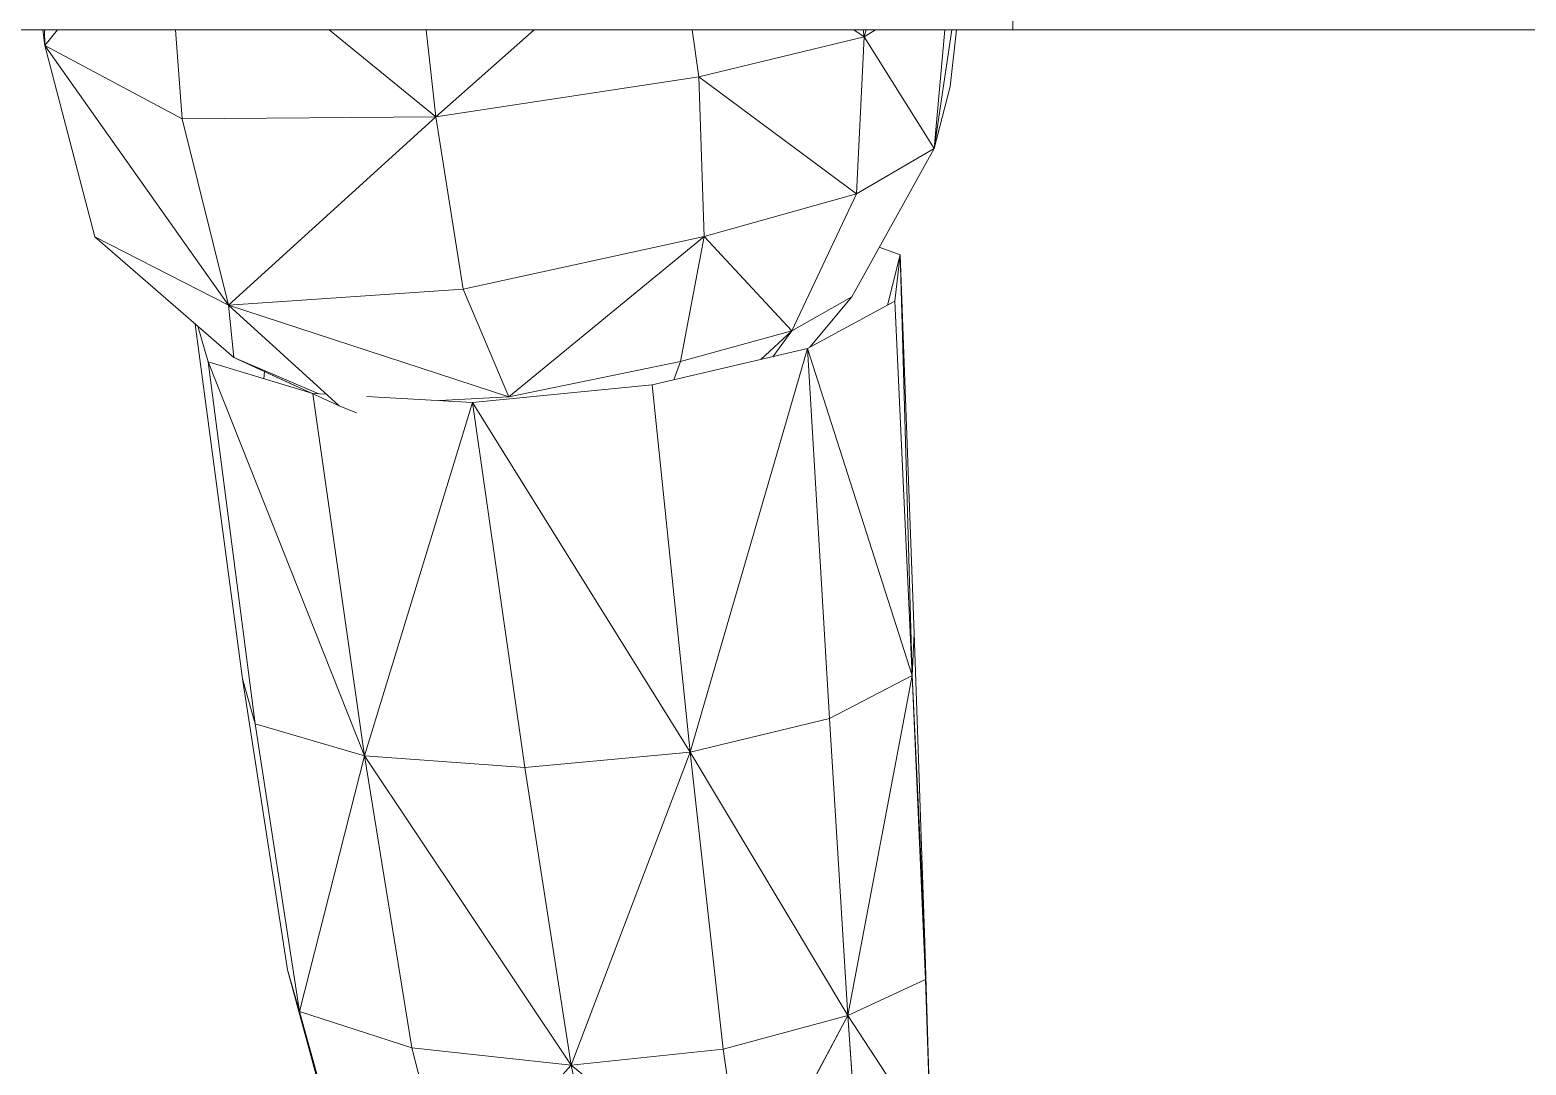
# Model space of a CAD drawing. Header units: centimetres. Extents: x -11896 to 2794, y -437 to 1921.
# Drawn here: x -11009.77 to -10980.17, y 421.27 to 441.76 of the extents above; entities that cross this region are included whole.
import ezdxf

# ---------------------------------------------------------------- set-up
doc = ezdxf.new("R2010")
doc.units = ezdxf.units.CM
doc.layers.add('A-GENM', color=7, linetype='Continuous', lineweight=9)
doc.layers.add('M-EQPM', color=7, linetype='Continuous', lineweight=9)

# ---------------------------------------------------------------- blocks, each defined once
blk = doc.blocks.new('EQ-01-001 - EQ-01-001_dwg_Agrupar_1590-1505092-Sección 2-1')
at = {"layer": 'M-EQPM', "color": 253, "true_color": 0x999999}
for p, q in [((-10990.321, 441.76), (-10990.321, 466.96)), ((-10963.357, 441.76), (-10990.321, 441.76))]:
    blk.add_line(p, q, dxfattribs=at)
blk = doc.blocks.new('EQ-01-001 - EQ-01-001_dwg_Agrupar_798-1505099-Sección 2-1')
blk.add_blockref('EQ-01-001 - EQ-01-001_dwg_Agrupar_1590-1505092-Sección 2-1', (0, 0))
blk = doc.blocks.new('EQ-01-001 - EQ-01-001_dwg_Agrupar_799-1505101-Sección 2-1')
at = {"layer": 'M-EQPM', "color": 253, "true_color": 0x999999}
blk.add_line((-11085.401, 441.76), (-10990.321, 441.76), dxfattribs=at)
blk = doc.blocks.new('EQ-01-001 - EQ-01-001_dwg_Agrupar_781-1505150-Sección 2-1')
for name in ['EQ-01-001 - EQ-01-001_dwg_Agrupar_798-1505099-Sección 2-1', 'EQ-01-001 - EQ-01-001_dwg_Agrupar_799-1505101-Sección 2-1']:
    blk.add_blockref(name, (0, 0))
blk = doc.blocks.new('EQ-01-001 - EQ-01-001_dwg-1504998-Sección 2-1')
blk.add_blockref('EQ-01-001 - EQ-01-001_dwg_Agrupar_781-1505150-Sección 2-1', (0, 0))
blk = doc.blocks.new('EQ-01-001 - EQ-01-001-1479796-Sección 2-1')
blk.add_blockref('EQ-01-001 - EQ-01-001_dwg-1504998-Sección 2-1', (0, 0))
blk = doc.blocks.new('EQ-01-002 - EQ-01-002_dwg_Group_9-1527182-Sección 2-1')
at = {"layer": 'A-GENM', "color": 1, "true_color": 0xff0000}
for p, q in [((-11009.475, 441.45), (-11009.516, 441.76)), ((-11009.475, 441.45), (-11009.485, 441.76)), ((-11009.475, 441.45), (-11009.484, 441.76)), ((-11009.475, 441.45), (-11009.226, 441.76)), ((-11009.475, 441.45), (-11009.226, 441.76)), ((-11009.226, 441.76), (-11009.475, 441.45)), ((-11006.758, 439.999), (-11006.893, 441.76)), ((-11006.758, 439.999), (-11006.893, 441.76)), ((-11003.849, 441.76), (-11001.74, 440.041)), ((-11001.933, 441.76), (-11001.74, 440.041)), ((-10999.791, 441.76), (-11001.74, 440.041)), ((-10999.791, 441.76), (-11001.74, 440.041)), ((-11001.74, 440.041), (-10999.791, 441.76)), ((-10996.67, 441.76), (-10996.537, 440.83)), ((-10993.467, 441.76), (-10993.265, 441.621)), ((-10993.467, 441.76), (-10993.265, 441.621)), ((-10993.265, 441.621), (-10993.467, 441.76)), ((-10993.286, 441.76), (-10993.265, 441.621)), ((-10993.265, 441.621), (-10993.286, 441.76)), ((-10993.286, 441.76), (-10993.265, 441.621)), ((-10993.224, 441.76), (-10993.265, 441.621)), ((-10993.042, 441.76), (-10993.265, 441.621)), ((-10993.265, 441.621), (-10993.042, 441.76)), ((-10993.265, 441.621), (-10993.224, 441.76)), ((-10993.042, 441.76), (-10993.265, 441.621)), ((-10993.224, 441.76), (-10993.265, 441.621)), ((-10991.878, 439.414), (-10991.666, 441.76)), ((-10991.878, 439.414), (-10991.527, 441.76)), ((-10991.56, 440.637), (-10991.434, 441.76)), ((-10991.56, 440.637), (-10991.434, 441.76)), ((-11009.475, 441.45), (-11008.489, 437.662)), ((-11009.475, 441.45), (-11005.842, 436.311)), ((-11009.475, 441.45), (-11006.758, 439.999)), ((-11009.475, 441.45), (-11005.842, 436.311)), ((-10993.265, 441.621), (-10996.537, 440.83)), ((-10993.265, 441.621), (-10996.537, 440.83)), ((-10996.537, 440.83), (-10993.265, 441.621)), ((-10993.265, 441.621), (-10993.412, 438.513)), ((-10991.878, 439.414), (-10993.265, 441.621)), ((-11001.74, 440.041), (-10996.537, 440.83)), ((-10996.537, 440.83), (-11001.74, 440.041)), ((-10993.412, 438.513), (-10996.537, 440.83)), ((-10996.43, 437.673), (-10996.537, 440.83)), ((-10991.878, 439.414), (-10991.56, 440.637)), ((-10991.878, 439.414), (-10991.56, 440.637)), ((-11006.758, 439.999), (-11001.74, 440.041)), ((-11006.758, 439.999), (-11001.74, 440.041)), ((-11005.842, 436.311), (-11006.758, 439.999)), ((-11005.842, 436.311), (-11006.758, 439.999)), ((-11006.758, 439.999), (-11005.842, 436.311)), ((-11005.842, 436.311), (-11001.74, 440.041)), ((-11001.74, 440.041), (-11001.198, 436.627)), ((-11001.74, 440.041), (-11001.198, 436.627)), ((-10991.878, 439.414), (-10993.508, 436.48)), ((-10993.508, 436.48), (-10991.878, 439.414)), ((-10991.878, 439.414), (-10993.412, 438.513)), ((-10993.412, 438.513), (-10996.43, 437.673)), ((-10993.412, 438.513), (-10994.693, 435.804)), ((-10993.412, 438.513), (-10994.693, 435.804)), ((-10994.693, 435.804), (-10993.412, 438.513)), ((-11008.489, 437.662), (-11005.74, 435.28)), ((-11005.842, 436.311), (-11008.489, 437.662)), ((-10996.43, 437.673), (-11001.198, 436.627)), ((-10996.43, 437.673), (-11001.198, 436.627)), ((-10996.43, 437.673), (-11000.297, 434.498)), ((-10996.43, 437.673), (-10996.901, 435.199)), ((-10996.901, 435.199), (-10996.43, 437.673)), ((-10996.43, 437.673), (-10994.693, 435.804)), ((-11005.842, 436.311), (-11001.198, 436.627)), ((-11001.198, 436.627), (-11000.297, 434.498)), ((-10994.693, 435.804), (-10993.508, 436.48)), ((-10994.338, 435.478), (-10993.508, 436.48)), ((-10993.508, 436.48), (-10994.338, 435.478)), ((-11005.842, 436.311), (-11000.297, 434.498)), ((-11005.842, 436.311), (-11003.654, 434.32)), ((-11005.842, 436.311), (-11005.74, 435.28)), ((-10996.901, 435.199), (-10994.693, 435.804)), ((-10996.901, 435.199), (-10994.693, 435.804)), ((-10995.307, 435.238), (-10994.693, 435.804)), ((-10995.307, 435.238), (-10994.693, 435.804)), ((-10994.693, 435.804), (-10995.307, 435.238)), ((-10995.069, 435.293), (-10994.693, 435.804)), ((-11004.056, 434.558), (-11005.74, 435.28)), ((-11004.477, 434.696), (-11005.74, 435.28)), ((-11003.654, 434.32), (-11005.74, 435.28)), ((-11000.297, 434.498), (-10996.901, 435.199)), ((-10997.03, 434.836), (-10996.901, 435.199)), ((-11000.297, 434.498), (-11001.665, 434.426)), ((-11001.665, 434.426), (-11000.297, 434.498)), ((-11000.297, 434.498), (-11001.665, 434.426)), ((-11003.309, 434.18), (-11003.654, 434.32))]:
    blk.add_line(p, q, dxfattribs=at)
at = {"layer": 'A-GENM'}
for p, q in [((-10992.55, 437.311), (-10992.964, 437.46)), ((-10992.55, 437.311), (-10992.964, 437.46)), ((-10992.804, 436.313), (-10992.55, 437.311)), ((-10992.55, 437.311), (-10992.654, 436.394)), ((-10992.654, 436.394), (-10992.55, 437.311)), ((-10992.272, 429.824), (-10992.55, 437.311)), ((-10992.55, 437.311), (-10992.314, 428.985)), ((-10994.384, 435.453), (-10992.654, 436.394)), ((-10992.314, 428.985), (-10992.654, 436.394)), ((-10992.314, 428.985), (-10992.654, 436.394)), ((-11005.567, 428.918), (-11006.5, 435.938)), ((-11006.5, 435.938), (-11005.567, 428.918)), ((-11006.247, 435.188), (-11006.449, 435.894)), ((-11006.449, 435.894), (-11006.247, 435.188)), ((-10997.46, 434.735), (-10994.384, 435.453)), ((-10997.46, 434.735), (-10994.384, 435.453)), ((-10996.709, 427.468), (-10994.384, 435.453)), ((-10994.384, 435.453), (-10993.949, 428.133)), ((-10994.384, 435.453), (-10992.314, 428.985)), ((-11006.247, 435.188), (-11004.175, 434.565)), ((-11003.151, 427.395), (-11006.247, 435.188)), ((-11005.315, 428.026), (-11006.247, 435.188)), ((-11006.247, 435.188), (-11004.175, 434.565)), ((-11005.132, 434.999), (-11005.142, 434.856)), ((-11005.142, 434.856), (-11005.132, 434.999)), ((-11005.132, 434.999), (-11005.142, 434.856)), ((-11001.014, 434.389), (-10997.46, 434.735)), ((-10996.709, 427.468), (-10997.46, 434.735)), ((-11004.175, 434.565), (-11003.907, 434.55)), ((-11004.175, 434.565), (-11003.907, 434.55)), ((-11003.151, 427.395), (-11004.174, 434.559)), ((-11003.151, 427.395), (-11001.014, 434.389)), ((-11003.11, 434.506), (-11001.014, 434.389)), ((-11001.014, 434.389), (-10999.98, 427.164)), ((-11001.014, 434.389), (-10996.709, 427.468)), ((-10992.272, 429.824), (-10992.314, 428.985)), ((-10992.314, 428.985), (-10992.272, 429.824)), ((-10992.062, 423.689), (-10992.272, 429.824)), ((-10992.272, 429.824), (-10992.062, 423.689)), ((-11004.675, 423.161), (-11005.567, 428.918)), ((-11005.315, 428.026), (-11005.567, 428.918)), ((-10993.949, 428.133), (-10992.314, 428.985)), ((-10993.587, 422.252), (-10992.314, 428.985)), ((-10992.062, 423.689), (-10992.314, 428.985)), ((-10992.314, 428.985), (-10992.051, 422.969)), ((-10996.709, 427.468), (-10993.949, 428.133)), ((-10993.949, 428.133), (-10993.587, 422.252)), ((-11004.438, 422.332), (-11005.315, 428.026)), ((-11003.151, 427.395), (-11005.315, 428.026)), ((-11005.315, 428.026), (-11003.151, 427.395)), ((-11004.438, 422.332), (-11005.315, 428.026)), ((-11004.438, 422.332), (-11003.151, 427.395)), ((-11004.438, 422.332), (-11003.151, 427.395)), ((-11003.151, 427.395), (-11002.212, 421.612)), ((-11003.151, 427.395), (-10999.98, 427.164)), ((-11003.151, 427.395), (-10999.063, 421.273)), ((-11003.151, 427.395), (-10999.063, 421.273)), ((-10999.98, 427.164), (-10996.709, 427.468)), ((-10996.709, 427.468), (-10999.98, 427.164)), ((-10999.98, 427.164), (-10996.709, 427.468)), ((-10999.063, 421.273), (-10996.709, 427.468)), ((-10996.709, 427.468), (-10999.063, 421.273)), ((-10996.709, 427.468), (-10996.056, 421.586)), ((-10996.709, 427.468), (-10993.587, 422.252)), ((-10999.98, 427.164), (-10999.063, 421.273)), ((-10999.98, 427.164), (-10999.063, 421.273)), ((-10999.063, 421.273), (-10999.98, 427.164)), ((-10992.062, 423.689), (-10991.943, 419.739)), ((-10992.062, 423.689), (-10992.051, 422.969)), ((-10992.062, 423.689), (-10991.943, 419.739)), ((-11003.929, 420.42), (-11004.675, 423.161)), ((-11004.438, 422.332), (-11004.675, 423.161)), ((-11003.672, 419.576), (-11004.675, 423.161)), ((-11004.438, 422.332), (-11004.675, 423.161)), ((-11004.675, 423.161), (-11004.438, 422.332)), ((-10993.587, 422.252), (-10992.051, 422.969)), ((-10992.051, 422.969), (-10991.943, 419.739)), ((-11004.438, 422.332), (-11002.212, 421.612)), ((-11004.438, 422.332), (-11003.672, 419.576)), ((-10996.056, 421.586), (-10993.587, 422.252)), ((-10993.587, 422.252), (-10995.602, 418.477)), ((-10993.587, 422.252), (-10993.373, 419.248)), ((-10993.587, 422.252), (-10991.943, 419.739)), ((-10991.943, 419.739), (-10993.587, 422.252)), ((-11002.212, 421.612), (-10999.063, 421.273)), ((-11002.212, 421.612), (-11001.444, 418.603)), ((-10999.063, 421.273), (-10996.056, 421.586)), ((-10996.056, 421.586), (-10995.602, 418.477)), ((-10999.063, 421.273), (-11001.444, 418.603)), ((-10999.063, 421.273), (-10998.377, 418.053)), ((-10999.063, 421.273), (-10995.602, 418.477))]:
    blk.add_line(p, q, dxfattribs=at)
at = {"layer": 'A-GENM', "color": 1, "true_color": 0xff0000, "flags": 128}
for points in [[(-11009.516, 441.76), (-11009.475, 441.45), (-11009.485, 441.76)], [(-11009.516, 441.76), (-11009.475, 441.45), (-11008.489, 437.662)], [(-11009.485, 441.76), (-11009.475, 441.45), (-11006.758, 439.999)], [(-11006.893, 441.76), (-11006.758, 439.999), (-11001.74, 440.041)], [(-11001.74, 440.041), (-10996.537, 440.83), (-10996.67, 441.76)], [(-11001.74, 440.041), (-11001.198, 436.627), (-10996.43, 437.673), (-10996.537, 440.83), (-10996.67, 441.76)], [(-10991.666, 441.76), (-10991.878, 439.414), (-10993.265, 441.621)], [(-10991.434, 441.76), (-10991.56, 440.637), (-10991.878, 439.414), (-10991.527, 441.76)], [(-10991.527, 441.76), (-10991.878, 439.414), (-10991.666, 441.76)], [(-11005.842, 436.311), (-11009.475, 441.45), (-11006.758, 439.999)], [(-11005.842, 436.311), (-11008.489, 437.662), (-11009.475, 441.45)], [(-10993.265, 441.621), (-10993.412, 438.513), (-10991.878, 439.414), (-10993.265, 441.621), (-10993.412, 438.513)], [(-10993.412, 438.513), (-10996.43, 437.673), (-10996.537, 440.83)], [(-11001.198, 436.627), (-11005.842, 436.311), (-11001.74, 440.041), (-11005.842, 436.311)], [(-10994.338, 435.478), (-10993.508, 436.48), (-10994.693, 435.804), (-10993.508, 436.48), (-10991.878, 439.414), (-10993.412, 438.513)], [(-10993.412, 438.513), (-10996.43, 437.673), (-10994.693, 435.804)], [(-11005.842, 436.311), (-11008.489, 437.662), (-11005.74, 435.28), (-11008.489, 437.662)], [(-10994.693, 435.804), (-10996.43, 437.673), (-10996.901, 435.199)], [(-11001.198, 436.627), (-11005.842, 436.311), (-11000.297, 434.498)], [(-11000.297, 434.498), (-11005.842, 436.311), (-11003.654, 434.32)], [(-11003.654, 434.32), (-11005.842, 436.311), (-11005.74, 435.28), (-11005.842, 436.311)], [(-10994.693, 435.804), (-10996.901, 435.199), (-10997.03, 434.836)], [(-10997.03, 434.836), (-10996.901, 435.199), (-11000.297, 434.498), (-10996.901, 435.199)]]:
    blk.add_lwpolyline(points, dxfattribs=at)
for points in [[(-11003.849, 441.76), (-11001.74, 440.041)], [(-11001.933, 441.76), (-11001.74, 440.041)], [(-10996.43, 437.673), (-11000.297, 434.498)], [(-11001.198, 436.627), (-11000.297, 434.498)], [(-10995.069, 435.293), (-10994.693, 435.804)], [(-11004.21, 434.576), (-11005.74, 435.28)]]:
    blk.add_lwpolyline(points, close=True, dxfattribs=at)
at = {"layer": 'A-GENM', "flags": 128}
for points in [[(-10992.804, 436.313), (-10992.55, 437.311)], [(-10992.314, 428.985), (-10992.55, 437.311)], [(-10999.98, 427.164), (-11001.014, 434.389)], [(-11003.929, 420.42), (-11004.675, 423.161)], [(-10995.602, 418.477), (-10993.587, 422.252)], [(-11001.444, 418.603), (-11002.212, 421.612)], [(-10995.602, 418.477), (-10999.063, 421.273), (-10995.602, 418.477), (-10996.056, 421.586)]]:
    blk.add_lwpolyline(points, close=True, dxfattribs=at)
for points in [[(-10992.272, 429.824), (-10992.55, 437.311), (-10992.272, 429.824), (-10992.314, 428.985)], [(-10994.384, 435.453), (-10992.654, 436.394), (-10992.314, 428.985), (-10994.384, 435.453), (-10992.314, 428.985), (-10993.949, 428.133)], [(-11005.315, 428.026), (-11006.247, 435.188), (-11005.315, 428.026), (-11005.567, 428.918), (-11006.5, 435.938)], [(-10993.949, 428.133), (-10994.384, 435.453), (-10993.949, 428.133), (-10996.709, 427.468), (-10994.384, 435.453), (-10996.709, 427.468), (-10997.46, 434.735)], [(-11004.174, 434.559), (-11003.151, 427.395), (-11006.247, 435.188)], [(-11006.247, 435.188), (-11003.151, 427.395), (-11005.315, 428.026)], [(-11003.11, 434.506), (-11001.014, 434.389), (-10997.46, 434.735), (-10996.709, 427.468), (-11001.014, 434.389), (-10996.709, 427.468)], [(-10999.98, 427.164), (-11003.151, 427.395), (-11001.014, 434.389), (-11003.151, 427.395), (-11004.174, 434.559)], [(-10992.051, 422.969), (-10991.943, 419.739), (-10992.062, 423.689), (-10992.272, 429.824)], [(-11005.315, 428.026), (-11005.567, 428.918), (-11004.675, 423.161), (-11005.567, 428.918)], [(-10993.949, 428.133), (-10992.314, 428.985), (-10993.587, 422.252), (-10992.314, 428.985), (-10992.051, 422.969), (-10993.587, 422.252), (-10996.056, 421.586)], [(-10992.062, 423.689), (-10992.051, 422.969), (-10992.314, 428.985), (-10992.062, 423.689), (-10992.314, 428.985)], [(-10996.056, 421.586), (-10996.709, 427.468), (-10993.587, 422.252), (-10996.709, 427.468), (-10993.949, 428.133), (-10993.587, 422.252), (-10993.949, 428.133)], [(-11003.151, 427.395), (-11002.212, 421.612), (-11004.438, 422.332), (-11005.315, 428.026)], [(-11003.151, 427.395), (-11004.438, 422.332), (-11003.672, 419.576), (-11004.438, 422.332), (-11002.212, 421.612), (-10999.063, 421.273)], [(-10999.063, 421.273), (-11002.212, 421.612), (-11003.151, 427.395)], [(-10999.063, 421.273), (-11003.151, 427.395), (-10999.98, 427.164)], [(-10999.063, 421.273), (-10996.709, 427.468), (-10996.056, 421.586)], [(-10992.062, 423.689), (-10992.051, 422.969), (-10993.587, 422.252), (-10993.373, 419.248)], [(-10993.587, 422.252), (-10991.943, 419.739), (-10992.051, 422.969)], [(-10995.602, 418.477), (-10993.373, 419.248), (-10993.587, 422.252), (-10996.056, 421.586)], [(-10996.056, 421.586), (-10999.063, 421.273), (-10998.377, 418.053), (-11001.444, 418.603)], [(-10996.056, 421.586), (-10999.063, 421.273), (-10998.377, 418.053)]]:
    blk.add_lwpolyline(points, dxfattribs=at)
blk = doc.blocks.new('EQ-01-002 - EQ-01-002_dwg-1527181-Sección 2-1')
blk.add_blockref('EQ-01-002 - EQ-01-002_dwg_Group_9-1527182-Sección 2-1', (0, 0))
blk = doc.blocks.new('EQ-01-002 - EQ-01-002-1481515-Sección 2-1')
blk.add_blockref('EQ-01-002 - EQ-01-002_dwg-1527181-Sección 2-1', (0, 0))
blk = doc.blocks.new('PQ_RVR_MEP-01_ZZ_ZZ_MO_T_A_rvt-1-Sección 2-1')
at = {"layer": 'A-GENM', "lineweight": 9}
blk.add_blockref('EQ-01-002 - EQ-01-002-1481515-Sección 2-1', (0, 0), dxfattribs=at)
at = {"layer": 'M-EQPM', "lineweight": 9}
blk.add_blockref('EQ-01-001 - EQ-01-001-1479796-Sección 2-1', (0, 0), dxfattribs=at)

msp = doc.modelspace()

# ---------------------------------------------------------------- block references
at = {"lineweight": 5}
msp.add_blockref('PQ_RVR_MEP-01_ZZ_ZZ_MO_T_A_rvt-1-Sección 2-1', (0, 0), dxfattribs=at)

doc.saveas('drawing.dxf')
